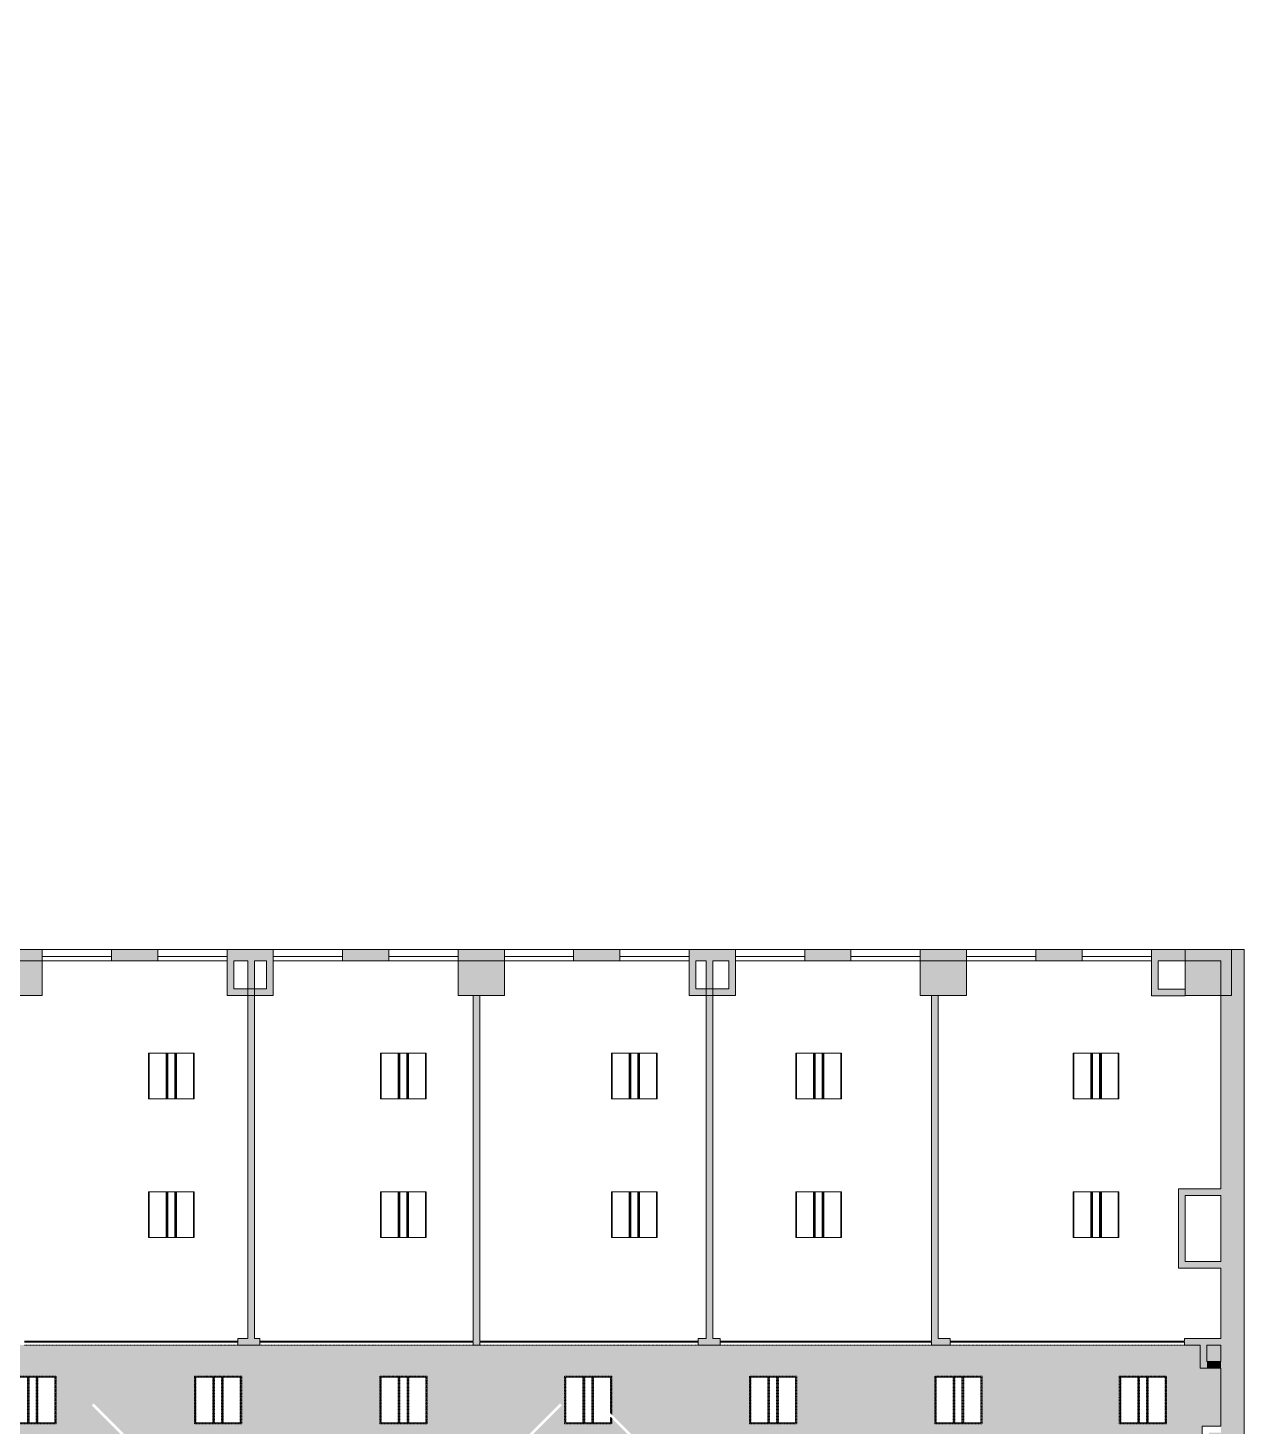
# Model space of a CAD drawing. Header units: inches. Extents: x 1180 to 3050, y -149 to 1363.
# Drawn here: x 2419 to 3050, y 630 to 1356 of the extents above; entities that cross this region are included whole.
import ezdxf

# ---------------------------------------------------------------- set-up
doc = ezdxf.new("R2010")
doc.units = ezdxf.units.IN
doc.header["$MEASUREMENT"] = 0
doc.linetypes.add('Demolished', pattern=[0.1875, 0.125, -0.0625])
for name, color, linetype, lineweight in [('A-CLNG', 13, 'Continuous', 13), ('A-CLNG-PATT', 13, 'Continuous', 13), ('A-COLS', 52, 'Continuous', 13), ('A-GLAZ', 151, 'Continuous', 13), ('A-WALL-PATT', 111, 'Continuous', 13), ('E-LITE-EQPM', 33, 'Demolished', 9), ('I-WALL', 2, 'Continuous', 13)]:
    doc.layers.add(name, color=color, linetype=linetype, lineweight=lineweight)

# ---------------------------------------------------------------- blocks, each defined once
blk = doc.blocks.new('Column Set - Column Set-6509051-FIRST FLOOR RCP DEMO')
at = {"layer": 'A-COLS', "lineweight": 9}
h = blk.add_hatch(color=7, dxfattribs=at)
h.paths.add_polyline_path([(3026.19, -123.25), (3038.48, -123.25), (3038.48, -107.25), (3019.98, -107.25), (3019.98, -123.25)], flags=0)
h.paths.add_polyline_path([(2655.17, -123.25), (2666.36, -123.25), (2666.36, -107.25), (2655.17, -107.25), (2655.17, -115.8)], flags=0)
h.paths.add_polyline_path([(2642.36, -123.25), (2651.67, -123.25), (2651.67, -107.25), (2642.36, -107.25)], flags=0)
h.paths.add_polyline_path([(2415.17, -123.25), (2426.36, -123.25), (2426.36, -107.25), (2415.17, -107.25), (2415.17, -114.71)], flags=0)
h.paths.add_polyline_path([(2402.36, -123.25), (2411.67, -123.25), (2411.67, -107.25), (2402.36, -107.25)], flags=0)
h.paths.add_polyline_path([(2175.17, -123.25), (2186.36, -123.25), (2186.36, -107.25), (2175.17, -107.25), (2175.17, -114.71)], flags=0)
h.paths.add_polyline_path([(2171.67, -123.25), (2171.67, -107.25), (2162.36, -107.25), (2162.36, -123.25)], flags=0)
h.paths.add_polyline_path([(1931.67, -123.25), (1931.67, -107.25), (1922.3, -107.25), (1922.3, -123.25)], flags=0)
h.paths.add_polyline_path([(1935.17, -123.25), (1946.3, -123.25), (1946.3, -107.25), (1935.17, -107.25), (1935.17, -114.67)], flags=0)
h.paths.add_polyline_path([(1562.3, -123.25), (1586.3, -123.25), (1586.3, -107.25), (1562.3, -107.25)], flags=0)
h.paths.add_polyline_path([(1571.47, 54.24), (1582.78, 65.55), (1565.81, 82.52), (1554.5, 71.21), (1567.48, 58.22)], flags=0)
h.paths.add_polyline_path([(2891.67, 111.75), (2906.36, 111.75), (2906.36, 135.75), (2882.36, 135.75), (2882.36, 111.75), (2886.54, 111.75)], flags=0)
h.paths.add_polyline_path([(3038.48, 111.75), (3038.48, 135.75), (3019.98, 135.75), (3019.98, 111.75), (3031.5, 111.75)], flags=0)
h.paths.add_polyline_path([(2661.13, 111.75), (2666.36, 111.75), (2666.36, 135.75), (2642.36, 135.75), (2642.36, 111.75), (2657.54, 111.75)], flags=0)
h.paths.add_polyline_path([(2402.36, 111.75), (2426.36, 111.75), (2426.36, 135.75), (2402.36, 135.75), (2402.36, 124)], flags=0)
h.paths.add_polyline_path([(1681.4, 111.75), (1705.4, 111.75), (1705.4, 135.75), (1681.4, 135.75)], flags=0)
h.paths.add_polyline_path([(1946.3, 111.75), (1946.3, 111.75), (1946.3, 135.75), (1922.3, 135.75), (1922.3, 111.75), (1946.29, 111.75)], flags=0)
h.paths.add_polyline_path([(2186.36, 111.75), (2186.36, 135.75), (2162.36, 135.75), (2162.36, 111.75), (2178.29, 111.75)], flags=0)
h.paths.add_polyline_path([(1401.76, 223.95), (1413.08, 235.26), (1396.11, 252.23), (1384.79, 240.92), (1399.76, 225.94)], flags=0)
h.paths.add_polyline_path([(1206.4, 231.75), (1222.4, 231.75), (1222.4, 255.75), (1206.4, 255.75), (1206.4, 237.75)], flags=0)
h.paths.add_polyline_path([(3038.48, 351.75), (3038.48, 375.75), (3019.98, 375.75), (3019.98, 351.75), (3035.24, 351.75)], flags=0)
h.paths.add_polyline_path([(2882.36, 351.75), (2906.36, 351.75), (2906.36, 375.75), (2882.36, 375.75)], flags=0)
h.paths.add_polyline_path([(2659.33, 351.75), (2666.36, 351.75), (2666.36, 375.75), (2642.36, 375.75), (2642.36, 351.75), (2656.26, 351.75)], flags=0)
h.paths.add_polyline_path([(2426.36, 351.75), (2426.36, 375.75), (2402.36, 375.75), (2402.36, 351.75), (2418.54, 351.75)], flags=0)
h.paths.add_polyline_path([(2186.36, 351.75), (2186.36, 375.75), (2162.36, 375.75), (2162.36, 351.75), (2178.1, 351.75)], flags=0)
h.paths.add_polyline_path([(1922.3, 351.75), (1946.3, 351.75), (1946.3, 373.75), (1922.3, 373.75)], flags=0)
h.paths.add_polyline_path([(1441.4, 351.75), (1465.4, 351.75), (1465.4, 375.75), (1441.4, 375.75), (1441.4, 365.85)], flags=0)
h.paths.add_polyline_path([(2014.17, 433.88), (2016.66, 439.88), (2008.17, 439.88)], flags=0)
h.paths.add_polyline_path([(2016.66, 439.88), (2020.17, 439.88), (2031.14, 450.85), (2024.07, 457.92), (2011.34, 445.19), (2015.59, 440.95)], flags=0)
h.paths.add_polyline_path([(2067.91, 487.62), (2084.88, 504.59), (2077.81, 511.66), (2060.84, 494.69), (2063.67, 491.86)], flags=0)
h.paths.add_polyline_path([(2178.1, 511.88), (2186.36, 511.88), (2186.36, 535.75), (2162.36, 535.75), (2162.36, 512.6), (2163.48, 511.88)], flags=0)
h.paths.add_polyline_path([(1930.03, 518.02), (1947, 534.99), (1939.93, 542.07), (1922.95, 525.09), (1925.87, 522.18)], flags=0)
h.paths.add_polyline_path([(2118.15, 553.34), (2129.47, 564.66), (2120.98, 573.14), (2109.67, 561.83), (2113.69, 557.8)], flags=0)
h.paths.add_polyline_path([(1983.77, 571.76), (2000.74, 588.73), (1993.67, 595.81), (1976.69, 578.83)], flags=0)
h.paths.add_polyline_path([(1856.49, 591.56), (1873.46, 608.53), (1866.39, 615.6), (1849.42, 598.63), (1856.08, 591.97)], flags=0)
h.paths.add_polyline_path([(1681.4, 591.75), (1682.85, 595.25), (1686.35, 591.75), (1705.35, 591.75), (1705.35, 615.75), (1681.4, 615.75), (1681.4, 595.25)], flags=0)
h.paths.add_polyline_path([(3027.24, 591.75), (3038.48, 591.75), (3038.48, 615.75), (3019.98, 615.75), (3019.98, 591.75)], flags=0)
h.paths.add_polyline_path([(2886.54, 591.75), (2906.36, 591.75), (2906.36, 615.75), (2882.36, 615.75), (2882.36, 591.75), (2884.48, 591.75)], flags=0)
h.paths.add_polyline_path([(2666.36, 591.75), (2666.36, 615.75), (2642.36, 615.75), (2642.36, 591.75)], flags=0)
h.paths.add_polyline_path([(2426.36, 591.75), (2426.36, 615.75), (2402.36, 615.75), (2402.36, 591.75)], flags=0)
h.paths.add_polyline_path([(1446.57, 591.75), (1465.4, 591.75), (1465.4, 615.75), (1441.4, 615.75), (1441.4, 591.75), (1443.46, 591.75)], flags=0)
h.paths.add_polyline_path([(1206.4, 591.75), (1222.4, 591.75), (1222.4, 615.75), (1206.4, 615.75), (1206.4, 605)], flags=0)
h.paths.add_polyline_path([(1910.23, 645.3), (1927.2, 662.27), (1920.13, 669.34), (1903.16, 652.37)], flags=0)
h.paths.add_polyline_path([(1783.65, 664.39), (1800.63, 681.37), (1793.55, 688.44), (1776.58, 671.47), (1777.33, 670.72)], flags=0)
h.paths.add_polyline_path([(2056.6, 665.81), (2065.08, 674.29), (2048.11, 691.26), (2039.63, 682.78), (2043.87, 678.54)], flags=0)
h.paths.add_polyline_path([(1837.39, 718.13), (1854.37, 735.11), (1847.29, 742.18), (1830.32, 725.21), (1834.57, 720.96)], flags=0)
h.paths.add_polyline_path([(1990.13, 732.28), (1998.62, 740.76), (1981.64, 757.73), (1973.16, 749.25), (1989.31, 733.09)], flags=0)
h.paths.add_polyline_path([(2184.36, 743.75), (2184.36, 761.75), (2183.36, 761.75), (2183.36, 743.75)], flags=0)
h.paths.add_polyline_path([(2164.63, 743.75), (2180.44, 743.75), (2183.07, 761.75), (2160.36, 761.75), (2160.36, 744.08), (2163.86, 743.75)], flags=0)
h.paths.add_polyline_path([(1702.91, 831.75), (1705.4, 831.75), (1705.4, 855.75), (1681.4, 855.75), (1681.4, 831.75), (1700.68, 831.75)], flags=0)
h.paths.add_polyline_path([(1210.5, 831.75), (1222.4, 831.75), (1222.4, 855.75), (1206.4, 855.75), (1206.4, 831.75), (1208.63, 831.75)], flags=0)
h.paths.add_polyline_path([(1463.96, 831.75), (1465.4, 831.75), (1465.4, 855.75), (1441.4, 855.75), (1441.4, 831.75)], flags=0)
h.paths.add_polyline_path([(3019.98, 853.75), (3038.48, 853.75), (3038.48, 871.75), (3043.98, 874.5), (3043.98, 877.75), (3019.98, 877.75), (3019.98, 862.5)], flags=0)
h.paths.add_polyline_path([(2882.36, 853.75), (2906.36, 853.75), (2906.36, 877.75), (2882.36, 877.75)], flags=0)
h.paths.add_polyline_path([(2650.11, 853.75), (2666.36, 853.75), (2666.36, 877.75), (2642.36, 877.75), (2642.36, 853.75)], flags=0)
h.paths.add_polyline_path([(2402.36, 853.75), (2426.36, 853.75), (2426.36, 877.75), (2402.36, 877.75)], flags=0)
h.paths.add_polyline_path([(2180.61, 859.75), (2184.36, 859.75), (2184.36, 877.75), (2160.36, 877.75), (2160.36, 859.75), (2171.7, 859.75)], flags=0)
h.paths.add_polyline_path([(1928.9, 871.75), (1946.9, 871.75), (1946.9, 895.75), (1928.9, 895.75)], flags=0)
h.paths.add_polyline_path([(1946.9, 1071.75), (1946.9, 1095.75), (1922.9, 1095.75), (1922.9, 1071.75), (1928.9, 1071.75)], flags=0)
h.paths.add_polyline_path([(1681.4, 1071.75), (1705.4, 1071.75), (1705.4, 1095.75), (1681.4, 1095.75), (1681.4, 1073.89)], flags=0)
h.paths.add_polyline_path([(1465.4, 1071.75), (1465.4, 1095.75), (1441.4, 1095.75), (1441.4, 1071.75), (1454.72, 1071.75)], flags=0)
h.paths.add_polyline_path([(1212.03, 1071.75), (1222.4, 1071.75), (1222.4, 1095.75), (1206.4, 1095.75), (1206.4, 1071.75)], flags=0)
h.paths.add_polyline_path([(1922.9, 1191.75), (1946.9, 1191.75), (1946.9, 1215.75), (1938.9, 1215.75), (1922.9, 1215.44), (1922.9, 1212.46)], flags=0)
h.paths.add_polyline_path([(1924.46, 1338.25), (1946.9, 1338.25), (1946.9, 1356.25), (1940.4, 1356.25), (1938.9, 1354.75), (1922.9, 1354.75), (1922.9, 1338.25), (1924.43, 1338.25)], flags=0)
h.paths.add_polyline_path([(1823.9, 1338.25), (1823.9, 1354.75), (1799.9, 1354.75), (1799.9, 1338.25)], flags=0)
h.paths.add_polyline_path([(1681.4, 1338.25), (1705.4, 1338.25), (1705.4, 1354.75), (1681.4, 1354.75), (1681.4, 1340.75)], flags=0)
h.paths.add_polyline_path([(1581.6, 1338.25), (1586.9, 1338.25), (1586.9, 1354.75), (1562.9, 1354.75), (1562.9, 1338.25)], flags=0)
h.paths.add_polyline_path([(1204.86, 1338.25), (1222.4, 1338.25), (1222.4, 1354.75), (1185.4, 1354.75), (1185.4, 1338.25), (1204.4, 1338.25)], flags=0)
h.paths.add_polyline_path([(1319.9, 1338.25), (1343.9, 1338.25), (1343.9, 1354.75), (1319.9, 1354.75), (1319.9, 1340.75)], flags=0)
h.paths.add_polyline_path([(1444.9, 1338.25), (1465.4, 1338.25), (1465.4, 1354.75), (1441.4, 1354.75), (1441.4, 1338.25)], flags=0)
at = {"layer": 'A-COLS', "color": 8, "lineweight": 20}
for p, q in [((2402.36, 877.75), (2426.36, 877.75)), ((2426.36, 877.75), (2426.36, 853.75)), ((2642.36, 853.75), (2642.36, 877.75)), ((2642.36, 877.75), (2666.36, 877.75)), ((2666.36, 877.75), (2666.36, 853.75)), ((2882.36, 853.75), (2882.36, 877.75)), ((2882.36, 877.75), (2906.36, 877.75)), ((2906.36, 877.75), (2906.36, 853.75)), ((3019.98, 853.75), (3019.98, 877.75)), ((3019.98, 877.75), (3043.98, 877.75)), ((3043.98, 877.75), (3043.98, 853.75)), ((2426.36, 853.75), (2402.36, 853.75)), ((2666.36, 853.75), (2642.36, 853.75)), ((2906.36, 853.75), (2882.36, 853.75)), ((3043.98, 853.75), (3019.98, 853.75))]:
    blk.add_line(p, q, dxfattribs=at)
blk = doc.blocks.new('Frameless opening with glazing - 36_ x 60_-6516827-FIRST FLOOR RCP DEMO')
at = {"layer": 'A-GLAZ', "color": 8, "lineweight": 20}
blk.add_line((-19.5, 0.625), (16.5, 0.625), dxfattribs=at)
blk = doc.blocks.new('L-Recessed-Axis-Plano - 2 X 2-V24-FIRST FLOOR RCP DEMO')
at = {"layer": 'E-LITE-EQPM', "linetype": 'Continuous'}
for p, q in [((11.91, 11.87), (-11.91, 11.87)), ((-11.91, 11.87), (-11.91, -11.88)), ((-11.88, -11.56), (-11.88, 11.56)), ((-11.88, 11.56), (11.87, 11.56)), ((11.87, 11.56), (11.87, -11.56)), ((11.91, -11.88), (11.91, 11.87)), ((-11.88, 2.74), (11.87, 2.74)), ((11.87, 2.51), (-11.88, 2.51)), ((-11.88, 2.3), (11.87, 2.3)), ((-11.88, 2.2), (11.87, 2.2)), ((-11.88, 1.83), (11.87, 1.83)), ((-11.88, -1.83), (11.87, -1.83)), ((-11.88, -2.2), (11.87, -2.2)), ((-11.88, -2.3), (11.87, -2.3)), ((-11.88, -2.51), (11.87, -2.51)), ((-11.88, -2.74), (11.87, -2.74)), ((-11.91, -11.88), (11.91, -11.88)), ((11.87, -11.56), (-11.88, -11.56))]:
    blk.add_line(p, q, dxfattribs=at)
blk = doc.blocks.new('L-Recessed-Axis-Plano - 2 X 2-4550865-FIRST FLOOR RCP DEMO')
at = {"layer": 'E-LITE-EQPM', "color": 7}
for p, q in [((11.91, 11.87), (-11.91, 11.87)), ((-11.91, 11.87), (-11.91, -11.88)), ((-11.88, -11.56), (-11.88, 11.56)), ((-11.88, 11.56), (11.87, 11.56)), ((11.87, 11.56), (11.87, -11.56)), ((11.91, -11.88), (11.91, 11.87)), ((-11.88, 2.74), (11.87, 2.74)), ((11.87, 2.51), (-11.88, 2.51)), ((-11.88, 2.3), (11.87, 2.3)), ((-11.88, 2.2), (11.87, 2.2)), ((-11.88, 1.83), (11.87, 1.83)), ((-11.88, -1.83), (11.87, -1.83)), ((-11.88, -2.2), (11.87, -2.2)), ((-11.88, -2.3), (11.87, -2.3)), ((-11.88, -2.51), (11.87, -2.51)), ((-11.88, -2.74), (11.87, -2.74)), ((-11.91, -11.88), (11.91, -11.88)), ((11.87, -11.56), (-11.88, -11.56))]:
    blk.add_line(p, q, dxfattribs=at)
blk = doc.blocks.new('L-Recessed-Axis-Plano - 2 X 2-V26-FIRST FLOOR RCP DEMO')
at = {"layer": 'E-LITE-EQPM', "color": 7}
for p, q in [((11.91, 11.87), (-11.91, 11.87)), ((-11.91, 11.87), (-11.91, -11.88)), ((-11.88, -11.56), (-11.88, 11.56)), ((-11.88, 11.56), (11.87, 11.56)), ((11.87, 11.56), (11.87, -11.56)), ((11.91, -11.88), (11.91, 11.87)), ((-11.88, 2.74), (11.87, 2.74)), ((11.87, 2.51), (-11.88, 2.51)), ((-11.88, 2.3), (11.87, 2.3)), ((-11.88, 2.2), (11.87, 2.2)), ((-11.88, 1.83), (11.87, 1.83)), ((-11.88, -1.83), (11.87, -1.83)), ((-11.88, -2.2), (11.87, -2.2)), ((-11.88, -2.3), (11.87, -2.3)), ((-11.88, -2.51), (11.87, -2.51)), ((-11.88, -2.74), (11.87, -2.74)), ((-11.91, -11.88), (7.14, -11.88)), ((6.83, -11.56), (-11.88, -11.56)), ((11.87, -11.56), (8.77, -11.56)), ((9.09, -11.88), (11.91, -11.88))]:
    blk.add_line(p, q, dxfattribs=at)

msp = doc.modelspace()

# ---------------------------------------------------------------- hatches: boundary and pattern name
at = {"layer": 'A-CLNG-PATT', "linetype": 'Demolished'}
h = msp.add_hatch(dxfattribs=at)
h.set_pattern_fill('FP_34', color=10, style=0, pattern_type=2)
h.set_pattern_definition([(270, (2770.197, 535.995), (-24, -24), [4, -4, 8, -4, -4]), (270, (2770.197, 535.995), (-24, -24), [-20, 4, 0]), (180, (2770.197, 535.995), (-24, 24), [4, -4, 8, -4, -4]), (180, (2770.197, 535.995), (-24, 24), [-20, 4, 0])])
h.paths.add_polyline_path([(2822.14, 138.75), (2882.36, 138.75), (2882.36, 615.75), (3028.73, 615.75), (3028.73, 630.25), (3038.48, 630.25), (3038.48, 660.25), (3027.73, 660.25), (3027.73, 672.25), (2318.36, 672.25), (2318.36, 615.75), (2440.98, 615.75), (2440.98, 616.5), (2476.66, 616.5), (2452.18, 640.98), (2453.15, 641.95), (2478.61, 616.5), (2480.23, 616.5), (2480.23, 615.75), (2536.11, 615.75), (2536.11, 591.75), (2642.36, 591.75), (2642.36, 615.75), (2668.17, 615.75), (2668.17, 616.5), (2669.8, 616.5), (2695.25, 641.95), (2696.23, 640.98), (2671.74, 616.5), (2739.97, 616.5), (2722.21, 634.25), (2722.21, 631.43), (2697.65, 631.43), (2697.65, 656.06), (2722.21, 656.06), (2722.21, 636.2), (2741.92, 616.5), (2743.55, 616.5), (2743.55, 615.75), (2748.61, 615.75), (2748.61, 435.75), (2690.36, 435.75), (2690.36, 375.75), (2766.11, 375.75), (2766.11, 138.75), (2818.02, 138.75)], flags=0)
h.paths.add_polyline_path([(2793.46, 151.72), (2793.46, 176.35), (2818.02, 176.35), (2818.02, 175.94), (2818.54, 175.91), (2818.54, 152.13), (2818.02, 152.13), (2818.02, 151.72), (2806.04, 151.72)], flags=0)
h.paths.add_polyline_path([(2818.02, 152.16), (2818.22, 152.16), (2818.22, 175.91), (2818.02, 175.91), (2818.02, 162.15)], flags=0)
h.paths.add_polyline_path([(2793.46, 224.32), (2793.46, 248.94), (2818.02, 248.94), (2818.02, 248.53), (2818.54, 248.5), (2818.54, 224.72), (2818.02, 224.72), (2818.02, 224.32), (2806.04, 224.32)], flags=0)
h.paths.add_polyline_path([(2818.22, 224.75), (2818.22, 248.5), (2818.02, 248.5), (2818.02, 224.75)], flags=0)
h.paths.add_polyline_path([(2793.46, 295.72), (2793.46, 320.35), (2818.02, 320.35), (2818.02, 319.94), (2818.54, 319.91), (2818.54, 296.13), (2818.02, 296.13), (2818.02, 295.72), (2806.04, 295.72)], flags=0)
h.paths.add_polyline_path([(2818.22, 296.16), (2818.22, 319.91), (2818.02, 319.91), (2818.02, 296.16)], flags=0)
h.paths.add_polyline_path([(2818.02, 391.72), (2793.46, 391.72), (2793.46, 416.35), (2818.02, 416.35), (2818.02, 415.94), (2818.54, 415.91), (2818.54, 392.13), (2818.02, 392.13)], flags=0)
h.paths.add_polyline_path([(2818.02, 392.16), (2818.22, 392.16), (2818.22, 415.91), (2818.02, 415.91), (2818.02, 396.6)], flags=0)
h.paths.add_polyline_path([(2818.02, 463.72), (2793.46, 463.72), (2793.46, 488.35), (2818.02, 488.35), (2818.02, 487.94), (2818.54, 487.91), (2818.54, 464.13), (2818.02, 464.13)], flags=0)
h.paths.add_polyline_path([(2818.22, 464.16), (2818.22, 487.91), (2818.02, 487.91), (2818.02, 464.16), (2818.2, 464.16)], flags=0)
h.paths.add_polyline_path([(2818.02, 535.72), (2793.46, 535.72), (2793.46, 560.35), (2818.02, 560.35), (2818.02, 559.94), (2818.54, 559.91), (2818.54, 536.13), (2818.02, 536.13)], flags=0)
h.paths.add_polyline_path([(2818.22, 536.16), (2818.22, 559.91), (2818.02, 559.91), (2818.02, 536.16)], flags=0)
h.paths.add_polyline_path([(2690.36, 591.75), (2745.11, 591.75), (2745.11, 612.25), (2743.55, 612.25), (2743.55, 611.5), (2668.17, 611.5), (2668.17, 612.25), (2666.36, 612.25), (2666.36, 591.75)], flags=0)
h.paths.add_polyline_path([(3038.48, 615.75), (3038.48, 626.75), (3032.23, 626.75), (3032.23, 615.75), (3037.96, 615.75)], flags=0)
h.paths.add_polyline_path([(2409.15, 631.43), (2409.15, 656.06), (2433.71, 656.06), (2433.71, 631.43)], flags=0)
h.paths.add_polyline_path([(2505.4, 631.43), (2505.4, 656.06), (2529.96, 656.06), (2529.96, 631.43)], flags=0)
h.paths.add_polyline_path([(2889.9, 631.43), (2889.9, 656.06), (2914.46, 656.06), (2914.46, 631.43)], flags=0)
h.paths.add_polyline_path([(2626.27, 631.43), (2601.71, 631.43), (2601.71, 656.06), (2626.27, 656.06)], flags=0)
h.paths.add_polyline_path([(2793.65, 631.43), (2793.65, 656.06), (2818.21, 656.06), (2818.21, 631.43), (2818.02, 631.43)], flags=0)
h.paths.add_polyline_path([(2985.71, 631.43), (2985.71, 656.06), (3010.27, 656.06), (3010.27, 631.43)], flags=0)
h.paths.add_polyline_path([(3031.23, 663.75), (3038.48, 663.75), (3038.48, 672.25), (3031.23, 672.25), (3031.23, 668.09)], flags=0)
at = {"layer": 'A-WALL-PATT', "lineweight": 9}
h = msp.add_hatch(color=7, dxfattribs=at)
h.paths.add_polyline_path([(3005.86, 871.75), (3019.98, 871.75), (3019.98, 877.75), (3002.36, 877.75), (3002.36, 871.75)], flags=0)
h.paths.add_polyline_path([(2942.36, 871.75), (2966.36, 871.75), (2966.36, 877.75), (2942.36, 877.75)], flags=0)
h.paths.add_polyline_path([(2822.36, 871.75), (2846.36, 871.75), (2846.36, 877.75), (2822.36, 877.75)], flags=0)
h.paths.add_polyline_path([(2786.36, 871.75), (2786.36, 877.75), (2762.36, 877.75), (2762.36, 871.75), (2782.86, 871.75)], flags=0)
h.paths.add_polyline_path([(2726.36, 871.75), (2726.36, 877.75), (2702.36, 877.75), (2702.36, 871.75)], flags=0)
h.paths.add_polyline_path([(2582.36, 871.75), (2606.36, 871.75), (2606.36, 877.75), (2582.36, 877.75)], flags=0)
h.paths.add_polyline_path([(2536.61, 871.75), (2546.36, 871.75), (2546.36, 877.75), (2522.36, 877.75), (2522.36, 871.75), (2533.11, 871.75)], flags=0)
h.paths.add_polyline_path([(2486.36, 871.75), (2486.36, 877.75), (2462.36, 877.75), (2462.36, 871.75)], flags=0)
h.paths.add_polyline_path([(2402.36, 871.75), (2402.36, 877.75), (2400.36, 877.75), (2400.36, 871.75)], flags=0)
h.paths.add_polyline_path([(2340.36, 871.75), (2364.36, 871.75), (2364.36, 877.75), (2340.36, 877.75)], flags=0)
h.paths.add_polyline_path([(2304.36, 871.75), (2304.36, 877.75), (2280.36, 877.75), (2280.36, 871.75), (2300.86, 871.75)], flags=0)
h.paths.add_polyline_path([(2244.36, 871.75), (2244.36, 877.75), (2220.36, 877.75), (2220.36, 871.75), (2242.5, 871.75)], flags=0)
for points in [[(2522.36, 853.75), (2525.86, 853.75), (2525.86, 871.75), (2522.36, 871.75)], [(2536.61, 675.75), (2536.61, 871.75), (2533.11, 871.75), (2533.11, 675.75)], [(2546.36, 857.25), (2546.36, 871.75), (2542.86, 871.75), (2542.86, 857.25)], [(2762.36, 853.75), (2765.86, 853.75), (2765.86, 871.75), (2762.36, 871.75)], [(2774.61, 675.75), (2774.61, 871.75), (2771.11, 871.75), (2771.11, 675.75)], [(2786.36, 857.25), (2786.36, 871.75), (2782.86, 871.75), (2782.86, 857.25)], [(3002.36, 853.68), (3005.86, 853.68), (3005.86, 871.75), (3002.36, 871.75), (3002.36, 853.75)], [(3038.48, -149.25), (3050.48, -149.25), (3050.48, 877.75), (3043.98, 877.75), (3043.98, 874.5), (3038.48, 871.75), (3038.48, -144.25)], [(3005.86, 853.68), (3019.98, 853.68), (3019.98, 857.18), (3005.86, 857.18), (3005.86, 853.75)], [(2653.61, 672.25), (2653.61, 853.75), (2650.11, 853.75), (2650.11, 672.25)], [(2891.61, 675.75), (2891.61, 853.75), (2888.11, 853.75), (2888.11, 675.75), (2889.9, 675.75)], [(3016.48, 715.75), (3019.98, 715.75), (3019.98, 753.5), (3016.48, 753.5), (3016.48, 750)], [(3019.98, 750), (3038.48, 750), (3038.48, 753.5), (3019.98, 753.5)], [(3019.98, 712.25), (3038.48, 712.25), (3038.48, 715.75), (3016.48, 715.75), (3016.48, 712.25)], [(2529.96, 672.25), (2539.43, 672.25), (2539.43, 675.75), (2527.93, 675.75), (2527.93, 672.25)], [(2771.11, 672.25), (2778.47, 672.25), (2778.47, 675.75), (2766.97, 675.75), (2766.97, 672.25)], [(2889.9, 672.25), (2897.86, 672.25), (2897.86, 675.75), (2888.11, 675.75), (2888.11, 672.25)], [(3038.48, 672.25), (3038.48, 675.75), (3019.48, 675.75), (3019.48, 672.25), (3038.27, 672.25)], [(2433.71, 673.75), (2491.93, 673.75), (2491.93, 674.25), (2417.18, 674.25), (2417.18, 673.75)], [(2628.93, 673.75), (2650.11, 673.75), (2650.11, 674.25), (2575.43, 674.25), (2575.43, 673.75), (2626.27, 673.75)], [(2697.65, 673.75), (2730.97, 673.75), (2730.97, 674.25), (2653.61, 674.25), (2653.61, 673.75), (2693.33, 673.75)], [(2822.14, 673.75), (2888.11, 673.75), (2888.11, 674.25), (2814.47, 674.25), (2814.47, 673.75)], [(3027.73, 660.25), (3031.23, 660.25), (3031.23, 672.25), (3027.73, 672.25), (3027.73, 663.75)], [(3038.48, 660.25), (3038.48, 663.75), (3031.23, 663.75), (3031.23, 660.25), (3038.29, 660.25)]]:
    msp.add_hatch(color=7, dxfattribs=at).paths.add_polyline_path(points, flags=0)
h = msp.add_hatch(color=7, dxfattribs=at)
h.paths.add_polyline_path([(2536.61, 853.75), (2546.36, 853.75), (2546.36, 857.25), (2536.61, 857.25), (2536.61, 855.96)], flags=0)
h.paths.add_polyline_path([(2533.11, 853.75), (2533.11, 857.25), (2525.86, 857.25), (2525.86, 853.75)], flags=0)
h = msp.add_hatch(color=7, dxfattribs=at)
h.paths.add_polyline_path([(2774.61, 853.75), (2786.36, 853.75), (2786.36, 857.25), (2774.61, 857.25), (2774.61, 855.55)], flags=0)
h.paths.add_polyline_path([(2771.11, 853.75), (2771.11, 857.25), (2765.86, 857.25), (2765.86, 853.75)], flags=0)
h = msp.add_hatch(color=7, dxfattribs=at)
h.paths.add_polyline_path([(2982.36, 673.75), (2982.36, 674.25), (2897.86, 674.25), (2897.86, 673.75), (2950.95, 673.75)], flags=0)
h.paths.add_polyline_path([(3019.48, 673.75), (3019.48, 674.25), (3018.36, 674.25), (3018.36, 673.75)], flags=0)

# ---------------------------------------------------------------- linework, layer by layer
at = {"layer": 'A-CLNG', "color": 7, "linetype": 'Demolished', "lineweight": 9}
for p, q in [((2417.18, 672.25), (2527.93, 672.25)), ((2539.43, 672.25), (2650.11, 672.25)), ((2653.61, 672.25), (2766.97, 672.25)), ((2778.47, 672.25), (2888.11, 672.25)), ((2897.86, 672.25), (3019.48, 672.25)), ((2433.71, 656.06), (2409.15, 656.06)), ((2433.71, 631.43), (2433.71, 656.06)), ((2529.96, 656.06), (2505.4, 656.06)), ((2505.4, 656.06), (2505.4, 631.43)), ((2529.96, 631.43), (2529.96, 656.06)), ((2626.27, 656.06), (2601.71, 656.06)), ((2601.71, 656.06), (2601.71, 631.43)), ((2626.27, 631.43), (2626.27, 656.06)), ((2722.21, 656.06), (2697.65, 656.06)), ((2697.65, 656.06), (2697.65, 631.43)), ((2722.21, 636.2), (2722.21, 656.06)), ((2818.21, 656.06), (2793.65, 656.06)), ((2793.65, 656.06), (2793.65, 631.43)), ((2818.21, 631.43), (2818.21, 656.06)), ((2914.46, 656.06), (2889.9, 656.06)), ((2889.9, 656.06), (2889.9, 631.43)), ((2914.46, 631.43), (2914.46, 656.06)), ((3010.27, 656.06), (2985.71, 656.06)), ((2985.71, 656.06), (2985.71, 631.43)), ((3010.27, 631.43), (3010.27, 656.06)), ((2722.21, 631.43), (2722.21, 634.25)), ((2409.15, 631.43), (2433.71, 631.43)), ((2505.4, 631.43), (2529.96, 631.43)), ((2601.71, 631.43), (2626.27, 631.43)), ((2697.65, 631.43), (2722.21, 631.43)), ((2793.65, 631.43), (2818.21, 631.43)), ((2889.9, 631.43), (2914.46, 631.43)), ((2985.71, 631.43), (3010.27, 631.43))]:
    msp.add_line(p, q, dxfattribs=at)
at = {"layer": 'I-WALL', "color": 8, "lineweight": 20}
for p, q in [((2400.36, 877.75), (2426.36, 877.75)), ((2426.36, 871.75), (2400.36, 871.75)), ((2426.36, 877.75), (2426.36, 871.75)), ((2462.36, 877.75), (2486.36, 877.75)), ((2462.36, 871.75), (2462.36, 877.75)), ((2486.36, 871.75), (2462.36, 871.75)), ((2486.36, 877.75), (2486.36, 871.75)), ((2522.36, 877.75), (2546.36, 877.75)), ((2522.36, 853.75), (2522.36, 877.75)), ((2533.11, 871.75), (2525.86, 871.75)), ((2525.86, 871.75), (2525.86, 857.25)), ((2533.11, 675.75), (2533.11, 871.75)), ((2542.86, 871.75), (2536.61, 871.75)), ((2536.61, 871.75), (2536.61, 675.75)), ((2542.86, 857.25), (2542.86, 871.75)), ((2546.36, 877.75), (2546.36, 853.75)), ((2582.36, 877.75), (2606.36, 877.75)), ((2582.36, 871.75), (2582.36, 877.75)), ((2606.36, 871.75), (2582.36, 871.75)), ((2606.36, 877.75), (2606.36, 871.75)), ((2642.36, 877.75), (2666.36, 877.75)), ((2642.36, 871.75), (2642.36, 877.75)), ((2666.36, 871.75), (2642.36, 871.75)), ((2666.36, 877.75), (2666.36, 871.75)), ((2702.36, 877.75), (2726.36, 877.75)), ((2702.36, 871.75), (2702.36, 877.75)), ((2726.36, 871.75), (2702.36, 871.75)), ((2726.36, 877.75), (2726.36, 871.75)), ((2762.36, 877.75), (2786.36, 877.75)), ((2762.36, 853.75), (2762.36, 877.75)), ((2771.11, 871.75), (2765.86, 871.75)), ((2765.86, 871.75), (2765.86, 857.25)), ((2771.11, 675.75), (2771.11, 871.75)), ((2782.86, 871.75), (2774.61, 871.75)), ((2774.61, 871.75), (2774.61, 675.75)), ((2782.86, 857.25), (2782.86, 871.75)), ((2786.36, 877.75), (2786.36, 853.75)), ((2822.36, 877.75), (2846.36, 877.75)), ((2822.36, 871.75), (2822.36, 877.75)), ((2846.36, 871.75), (2822.36, 871.75)), ((2846.36, 877.75), (2846.36, 871.75)), ((2882.36, 877.75), (2906.36, 877.75)), ((2882.36, 871.75), (2882.36, 877.75)), ((2906.36, 871.75), (2882.36, 871.75)), ((2906.36, 877.75), (2906.36, 871.75)), ((2942.36, 877.75), (2966.36, 877.75)), ((2942.36, 871.75), (2942.36, 877.75)), ((2966.36, 871.75), (2942.36, 871.75)), ((2966.36, 877.75), (2966.36, 871.75)), ((3002.36, 877.75), (3050.48, 877.75)), ((3002.36, 853.68), (3002.36, 877.75)), ((3038.48, 871.75), (3005.86, 871.75)), ((3005.86, 871.75), (3005.86, 857.18)), ((3038.48, 753.5), (3038.48, 871.75)), ((3050.48, 877.75), (3050.48, -149.25)), ((2525.86, 857.25), (2542.86, 857.25)), ((2765.86, 857.25), (2782.86, 857.25)), ((3005.86, 857.18), (3019.98, 857.18)), ((3019.98, 857.18), (3019.98, 853.68)), ((2546.36, 853.75), (2522.36, 853.75)), ((2650.11, 674.25), (2650.11, 853.75)), ((2650.11, 853.75), (2653.61, 853.75)), ((2653.61, 853.75), (2653.61, 674.25)), ((2786.36, 853.75), (2762.36, 853.75)), ((2888.11, 674.25), (2888.11, 853.75)), ((2888.11, 853.75), (2891.61, 853.75)), ((2891.61, 853.75), (2891.61, 675.75)), ((3019.98, 853.68), (3002.36, 853.68)), ((3016.48, 712.25), (3016.48, 753.5)), ((3016.48, 753.5), (3038.48, 753.5)), ((3019.98, 750), (3019.98, 715.75)), ((3038.48, 750), (3019.98, 750)), ((3038.48, 715.75), (3038.48, 750)), ((3038.48, 712.25), (3016.48, 712.25)), ((3019.98, 715.75), (3038.48, 715.75)), ((3038.48, 675.75), (3038.48, 712.25)), ((2527.93, 675.75), (2533.11, 675.75)), ((2527.93, 672.25), (2527.93, 675.75)), ((2536.61, 675.75), (2539.43, 675.75)), ((2539.43, 675.75), (2539.43, 672.25)), ((2766.97, 675.75), (2771.11, 675.75)), ((2766.97, 672.25), (2766.97, 675.75)), ((2774.61, 675.75), (2778.47, 675.75)), ((2778.47, 675.75), (2778.47, 672.25)), ((2891.61, 675.75), (2897.86, 675.75)), ((2897.86, 675.75), (2897.86, 674.25)), ((3019.48, 675.75), (3038.48, 675.75)), ((3019.48, 674.25), (3019.48, 675.75)), ((2417.18, 674.25), (2491.93, 674.25)), ((2491.93, 673.75), (2417.18, 673.75)), ((2491.93, 674.25), (2491.93, 673.75)), ((2539.43, 672.25), (2527.93, 672.25)), ((2575.43, 673.75), (2575.43, 674.25)), ((2575.43, 674.25), (2650.11, 674.25)), ((2650.11, 673.75), (2575.43, 673.75)), ((2650.11, 672.25), (2650.11, 673.75)), ((2653.61, 672.25), (2650.11, 672.25)), ((2653.61, 674.25), (2730.97, 674.25)), ((2653.61, 673.75), (2653.61, 672.25)), ((2730.97, 673.75), (2653.61, 673.75)), ((2730.97, 674.25), (2730.97, 673.75)), ((2778.47, 672.25), (2766.97, 672.25)), ((2814.47, 673.75), (2814.47, 674.25)), ((2814.47, 674.25), (2888.11, 674.25)), ((2888.11, 673.75), (2814.47, 673.75)), ((2888.11, 672.25), (2888.11, 673.75)), ((2897.86, 672.25), (2888.11, 672.25)), ((2897.86, 674.25), (2982.36, 674.25)), ((2897.86, 673.75), (2897.86, 672.25)), ((2982.36, 673.75), (2897.86, 673.75)), ((2982.36, 674.25), (2982.36, 673.75)), ((3018.36, 673.75), (3018.36, 674.25)), ((3018.36, 674.25), (3019.48, 674.25)), ((3019.48, 673.75), (3018.36, 673.75)), ((3019.48, 672.25), (3019.48, 673.75)), ((3027.73, 672.25), (3019.48, 672.25)), ((3027.73, 660.25), (3027.73, 672.25)), ((3038.48, 672.25), (3031.23, 672.25)), ((3031.23, 672.25), (3031.23, 663.75)), ((3038.48, 663.75), (3038.48, 672.25)), ((3031.23, 663.75), (3038.48, 663.75)), ((3038.48, 660.25), (3027.73, 660.25)), ((3038.48, 630.25), (3038.48, 660.25)), ((3028.73, 615.75), (3028.73, 630.25)), ((3028.73, 630.25), (3038.48, 630.25))]:
    msp.add_line(p, q, dxfattribs=at)
at = {"layer": 'I-WALL', "lineweight": 9}
for p, q in [((2462.36, 877.75), (2426.36, 877.75)), ((2426.36, 871.75), (2462.36, 871.75)), ((2522.36, 877.75), (2486.36, 877.75)), ((2486.36, 871.75), (2522.36, 871.75)), ((2582.36, 877.75), (2546.36, 877.75)), ((2546.36, 871.75), (2582.36, 871.75)), ((2642.36, 877.75), (2606.36, 877.75)), ((2606.36, 871.75), (2642.36, 871.75)), ((2702.36, 877.75), (2666.36, 877.75)), ((2666.36, 871.75), (2702.36, 871.75)), ((2762.36, 877.75), (2726.36, 877.75)), ((2726.36, 871.75), (2762.36, 871.75)), ((2822.36, 877.75), (2786.36, 877.75)), ((2786.36, 871.75), (2822.36, 871.75)), ((2882.36, 877.75), (2846.36, 877.75)), ((2846.36, 871.75), (2882.36, 871.75)), ((2942.36, 877.75), (2906.36, 877.75)), ((2906.36, 871.75), (2942.36, 871.75)), ((3002.36, 877.75), (2966.36, 877.75)), ((2966.36, 871.75), (3002.36, 871.75)), ((2527.93, 674.25), (2491.93, 674.25)), ((2491.93, 673.75), (2527.93, 673.75)), ((2575.43, 674.25), (2539.43, 674.25)), ((2539.43, 673.75), (2575.43, 673.75)), ((2766.97, 674.25), (2730.97, 674.25)), ((2730.97, 673.75), (2766.97, 673.75)), ((2814.47, 674.25), (2778.47, 674.25)), ((2778.47, 673.75), (2814.47, 673.75)), ((3018.36, 674.25), (2982.36, 674.25)), ((2982.36, 673.75), (3018.36, 673.75))]:
    msp.add_line(p, q, dxfattribs=at)

# ---------------------------------------------------------------- block references
at = {"layer": 'A-COLS', "lineweight": 9}
msp.add_blockref('Column Set - Column Set-6509051-FIRST FLOOR RCP DEMO', (0, 0), dxfattribs=at)
at = {"layer": 'A-GLAZ', "rotation": 180}
for p in [(2442.86, 874.75), (2502.86, 874.75), (2562.86, 874.75), (2622.86, 874.75), (2682.86, 874.75), (2742.86, 874.75), (2802.86, 874.75), (2862.86, 874.75), (2922.86, 874.75), (2982.86, 874.75)]:
    msp.add_blockref('Frameless opening with glazing - 36_ x 60_-6516827-FIRST FLOOR RCP DEMO', p, dxfattribs=at)
at = {"layer": 'E-LITE-EQPM', "linetype": 'Continuous', "extrusion": (0, 0, -1), "rotation": 270}
for p in [(-2493.43, 812.03), (-2613.91, 812.03), (-2733.86, 812.03), (-2829.61, 812.03), (-2973.64, 812.03), (-2493.43, 740.03), (-2613.91, 740.03), (-2733.86, 740.03), (-2829.61, 740.03), (-2973.64, 740.03)]:
    msp.add_blockref('L-Recessed-Axis-Plano - 2 X 2-V24-FIRST FLOOR RCP DEMO', p, dxfattribs=at)
at = {"layer": 'E-LITE-EQPM', "color": 7, "extrusion": (0, 0, -1), "rotation": 270}
for name, p in [('L-Recessed-Axis-Plano - 2 X 2-4550865-FIRST FLOOR RCP DEMO', (-2421.43, 643.75)), ('L-Recessed-Axis-Plano - 2 X 2-4550865-FIRST FLOOR RCP DEMO', (-2517.68, 643.75)), ('L-Recessed-Axis-Plano - 2 X 2-4550865-FIRST FLOOR RCP DEMO', (-2613.99, 643.75)), ('L-Recessed-Axis-Plano - 2 X 2-V26-FIRST FLOOR RCP DEMO', (-2709.93, 643.75)), ('L-Recessed-Axis-Plano - 2 X 2-4550865-FIRST FLOOR RCP DEMO', (-2805.93, 643.75)), ('L-Recessed-Axis-Plano - 2 X 2-4550865-FIRST FLOOR RCP DEMO', (-2902.18, 643.75)), ('L-Recessed-Axis-Plano - 2 X 2-4550865-FIRST FLOOR RCP DEMO', (-2997.99, 643.75))]:
    msp.add_blockref(name, p, dxfattribs=at)

doc.saveas('drawing.dxf')
